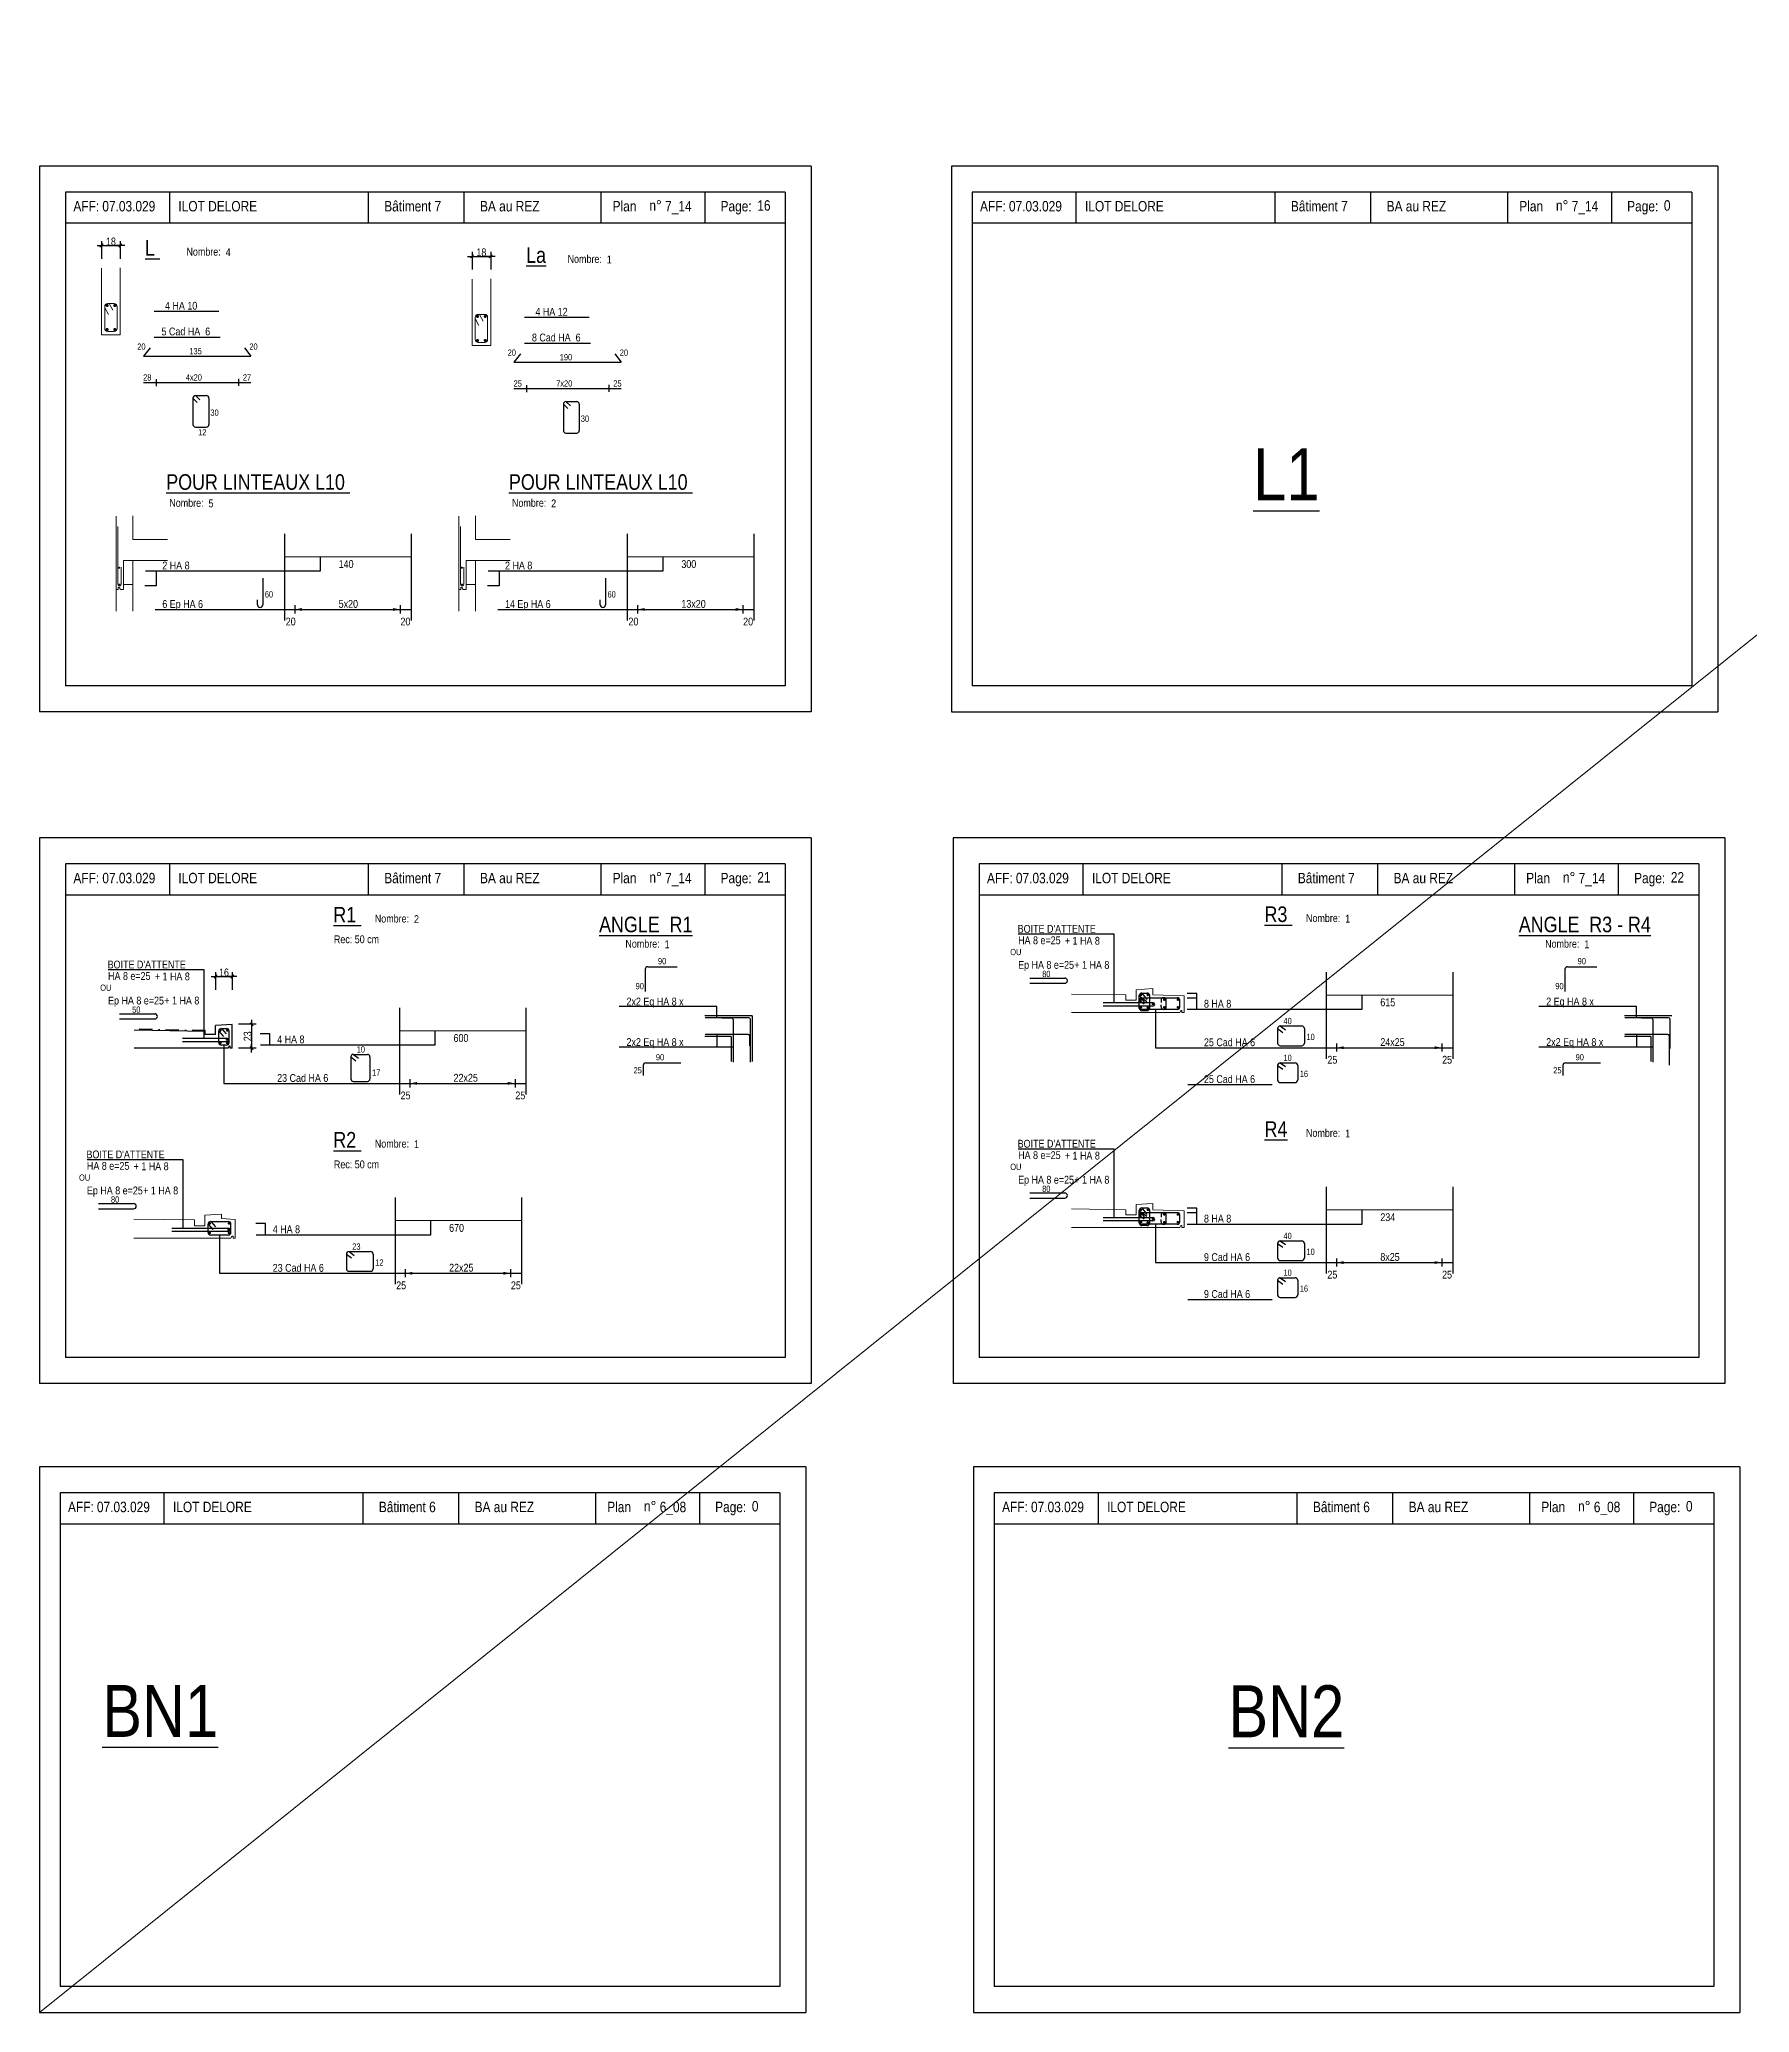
# Model space of a CAD drawing. Header units: metres. Extents: x -9927 to 45032, y -190416 to 12166.
# Drawn here: x 412 to 3702, y -80296 to -76499 of the extents above; entities that cross this region are included whole.
import ezdxf
from ezdxf.enums import TextEntityAlignment as Align

# ---------------------------------------------------------------- set-up
doc = ezdxf.new("R2010")
doc.units = ezdxf.units.M
doc.header["$PDMODE"] = 65
doc.linetypes.add('AXES', pattern=[50.8, 31.75, -6.35, 6.35, -6.35])
doc.linetypes.add('TIRETPT2', pattern=[12.7, 6.35, -3.175, 0, -3.175])
doc.layers.add('01_Cad_1', color=5, linetype='Continuous', lineweight=0)
for name, color, linetype in [('01_cote_gen', 4, 'Continuous'), ('01_fenetres', 171, 'Continuous'), ('01_linteaux', 3, 'Continuous'), ('01_murs_coup', 5, 'Continuous'), ('01_sem', 42, 'Continuous'), ('01_texte', 230, 'Continuous'), ('01_tram_axes', 10, 'AXES'), ('AA_COTES', 2, 'Continuous')]:
    doc.layers.add(name, color=color, linetype=linetype)
doc.styles.add('STYLE2', font='ARIALN.TTF')
doc.dimstyles.new('JB25', dxfattribs={"dimscale": 0.1, "dimtxt": 150, "dimasz": 17, "dimexe": 0.1, "dimexo": 0.1, "dimgap": 0.09, "dimtad": 1, "dimdec": 1, "dimlfac": 0.5, "dimdsep": 46, "dimtxsty": 'STYLE2', "dimblk1": 'BOND_G', "dimblk2": 'BOND_D', "dimsah": 1, "dimcen": 1.5, "dimdle": 0.01, "dimse1": 1, "dimse2": 1, "dimclrd": 4, "dimclre": 2, "dimclrt": 5, "dimadec": 0, "dimazin": 0, "dimtfac": 2.333333, "dimtdec": 1, "dimtix": 1, "dimtmove": 2, "dimatfit": 3, "dimldrblk": 'BOND_G', "dimfxl": 1, "dimtolj": 1, "dimtzin": 0, "dimarcsym": 0})

# ---------------------------------------------------------------- blocks, each defined once
blk = doc.blocks.new('BOND_G')
at = {"layer": 'AA_COTES', "color": 0}
for p, q in [((5, 0), (-5, 0)), ((1.8, 1.8), (-1.8, -1.8)), ((0, -5), (0, 15))]:
    blk.add_line(p, q, dxfattribs=at)
blk = doc.blocks.new('BOND_D')
at = {"layer": 'AA_COTES', "color": 0}
for p, q in [((5, 0), (-5, 0)), ((-1.8, -1.8), (1.8, 1.8)), ((0, 5), (0, -15))]:
    blk.add_line(p, q, dxfattribs=at)
blk = doc.blocks.new('*D748')
at = {"layer": '01_cote_gen', "color": 4, "lineweight": -2, "transparency": 16777216}
blk.add_line((532.9, -76895.6), (565.5, -76895.6), dxfattribs=at)
at = {"layer": 'DEFPOINTS', "color": 0, "lineweight": 0, "transparency": 16777216}
for p in [(567.2, -76895.6), (531.2, -76939), (567.2, -76938.5)]:
    blk.add_point(p, dxfattribs=at)
at = {"layer": '01_cote_gen', "color": 4, "lineweight": -2, "transparency": 16777216, "xscale": 1.7, "yscale": 1.7, "zscale": 1.7, "rotation": 180}
blk.add_blockref('BOND_G', (531.2, -76895.6), dxfattribs=at)
at = {"layer": '01_cote_gen', "color": 4, "lineweight": -2, "transparency": 16777216, "xscale": 1.7, "yscale": 1.7, "zscale": 1.7}
blk.add_blockref('BOND_D', (567.2, -76895.6), dxfattribs=at)
at = {"layer": '01_cote_gen', "color": 5, "transparency": 16777216, "insert": (549.2, -76887.9), "char_height": 15, "attachment_point": 5, "style": 'STYLE2'}
blk.add_mtext('\\A1;18', dxfattribs=at)
blk = doc.blocks.new('*D749')
at = {"layer": '01_cote_gen', "color": 4, "lineweight": -2, "transparency": 16777216}
blk.add_line((1245.7, -76916.5), (1278.3, -76916.5), dxfattribs=at)
at = {"layer": 'DEFPOINTS', "color": 0, "lineweight": 0, "transparency": 16777216}
for p in [(1280, -76916.5), (1244, -76960), (1280, -76959.5)]:
    blk.add_point(p, dxfattribs=at)
at = {"layer": '01_cote_gen', "color": 4, "lineweight": -2, "transparency": 16777216, "xscale": 1.7, "yscale": 1.7, "zscale": 1.7, "rotation": 180}
blk.add_blockref('BOND_G', (1244, -76916.5), dxfattribs=at)
at = {"layer": '01_cote_gen', "color": 4, "lineweight": -2, "transparency": 16777216, "xscale": 1.7, "yscale": 1.7, "zscale": 1.7}
blk.add_blockref('BOND_D', (1280, -76916.5), dxfattribs=at)
at = {"layer": '01_cote_gen', "color": 5, "transparency": 16777216, "insert": (1262, -76908.8), "char_height": 15, "attachment_point": 5, "style": 'STYLE2'}
blk.add_mtext('\\A1;18', dxfattribs=at)
blk = doc.blocks.new('*D750')
at = {"layer": '01_cote_gen', "color": 4, "linetype": 'Continuous', "lineweight": -2, "transparency": 16777216}
blk.add_line((752.4, -78302.1), (781, -78302.1), dxfattribs=at)
at = {"layer": 'DEFPOINTS', "color": 0, "linetype": 'Continuous', "lineweight": 0, "transparency": 16777216}
for p in [(782.7, -78302.1), (750.7, -78396.1), (782.7, -78394.1)]:
    blk.add_point(p, dxfattribs=at)
at = {"layer": '01_cote_gen', "color": 4, "linetype": 'Continuous', "lineweight": -2, "transparency": 16777216, "xscale": 1.7, "yscale": 1.7, "zscale": 1.7, "rotation": 180}
blk.add_blockref('BOND_G', (750.7, -78302.1), dxfattribs=at)
at = {"layer": '01_cote_gen', "color": 4, "linetype": 'Continuous', "lineweight": -2, "transparency": 16777216, "xscale": 1.7, "yscale": 1.7, "zscale": 1.7}
blk.add_blockref('BOND_D', (782.7, -78302.1), dxfattribs=at)
at = {"layer": '01_cote_gen', "color": 5, "linetype": 'Continuous', "lineweight": 0, "transparency": 16777216, "insert": (766.7, -78294.4), "char_height": 15, "attachment_point": 5, "style": 'STYLE2'}
blk.add_mtext('\\A1;16', dxfattribs=at)
blk = doc.blocks.new('*D751')
at = {"layer": '01_cote_gen', "color": 4, "linetype": 'Continuous', "lineweight": -2, "transparency": 16777216}
blk.add_line((819.9, -78395.8), (819.9, -78438.4), dxfattribs=at)
at = {"layer": 'DEFPOINTS', "color": 0, "linetype": 'Continuous', "lineweight": 0, "transparency": 16777216}
for p in [(782.7, -78394.1), (782.7, -78440.1), (819.9, -78440.1)]:
    blk.add_point(p, dxfattribs=at)
at = {"layer": '01_cote_gen', "color": 4, "linetype": 'Continuous', "lineweight": -2, "transparency": 16777216, "xscale": 1.7, "yscale": 1.7, "zscale": 1.7}
for name, p, rotation in [('BOND_G', (819.9, -78394.1), 90), ('BOND_D', (819.9, -78440.1), 270)]:
    blk.add_blockref(name, p, dxfattribs=dict(at, rotation=rotation))
at = {"layer": '01_cote_gen', "color": 5, "linetype": 'Continuous', "lineweight": 0, "transparency": 16777216, "insert": (812.3, -78417.1), "char_height": 15, "attachment_point": 5, "rotation": 90, "style": 'STYLE2'}
blk.add_mtext('\\A1;23', dxfattribs=at)

msp = doc.modelspace()

# ---------------------------------------------------------------- linework, layer by layer
at = {"layer": '01_Cad_1', "ltscale": 5}
for p, q in [((559.22, -77557.52), (559.22, -77416.09)), ((591.22, -77461.52), (591.22, -77415.67)), ((1218.66, -77557.52), (1218.66, -77416.09)), ((1250.66, -77461.52), (1250.66, -77415.67)), ((591.22, -77461.52), (658.25, -77461.52)), ((1250.66, -77461.52), (1317.69, -77461.52)), ((573.22, -77501.52), (658.25, -77501.52)), ((573.22, -77557.52), (573.22, -77501.52)), ((1232.66, -77501.52), (1317.69, -77501.52)), ((1232.66, -77557.52), (1232.66, -77501.52)), ((559.22, -77557.52), (563.22, -77557.52)), ((563.22, -77557.52), (563.22, -77553.52)), ((567.22, -77557.52), (573.22, -77557.52)), ((1218.66, -77557.52), (1222.66, -77557.52)), ((1222.66, -77557.52), (1222.66, -77553.52)), ((1226.66, -77557.52), (1232.66, -77557.52)), ((2502.09, -78337.47), (2397.8, -78335.84)), ((2502.09, -78337.47), (2502.09, -78347.47)), ((2522.09, -78347.47), (2502.09, -78347.47)), ((2554.09, -78325.47), (2522.09, -78327.47)), ((2522.09, -78327.47), (2522.09, -78347.47)), ((2554.09, -78325.47), (2554.09, -78337.47)), ((2614.09, -78339.47), (2554.09, -78337.47)), ((2614.09, -78339.47), (2614.09, -78371.47)), ((2606.09, -78371.47), (2397.8, -78371.47)), ((2610.09, -78367.47), (2610.09, -78371.47)), ((2614.09, -78371.47), (2610.09, -78371.47)), ((2554.09, -78738.89), (2522.09, -78740.89)), ((2554.09, -78738.89), (2554.09, -78750.89)), ((593.16, -78769.04), (710.2, -78770.54)), ((710.2, -78781.54), (710.2, -78770.54)), ((762.2, -78759.54), (730.2, -78761.54)), ((730.2, -78781.54), (730.2, -78761.54)), ((762.2, -78767.54), (762.2, -78759.54)), ((762.2, -78767.54), (788.2, -78769.54)), ((788.2, -78769.54), (788.2, -78805.54)), ((2502.09, -78750.89), (2397.8, -78749.26)), ((2502.09, -78750.89), (2502.09, -78760.89)), ((2522.09, -78760.89), (2502.09, -78760.89)), ((2522.09, -78740.89), (2522.09, -78760.89)), ((2614.09, -78752.89), (2554.09, -78750.89)), ((2614.09, -78752.89), (2614.09, -78784.89)), ((780.2, -78805.54), (593.16, -78805.54)), ((730.2, -78781.54), (710.2, -78781.54)), ((784.2, -78805.54), (784.2, -78801.54)), ((784.2, -78805.54), (788.2, -78805.54)), ((2606.09, -78784.89), (2397.8, -78784.89)), ((2610.09, -78780.89), (2610.09, -78784.89)), ((2614.09, -78784.89), (2610.09, -78784.89))]:
    msp.add_line(p, q, dxfattribs=at)
for centre, start, end in [((563.22, -77557.52), 0, 90), ((1222.66, -77557.52), 0, 90), ((2610.09, -78371.47), 90, 180), ((784.2, -78805.54), 90, 180), ((2610.09, -78784.89), 90, 180)]:
    msp.add_arc(centre, 4, start, end, dxfattribs=at)
at = {"layer": '01_cote_gen', "linetype": 'Continuous', "lineweight": 0}
msp.add_line((411.67, -80295.61), (10130.1, -72499.78), dxfattribs=at)
at = {"layer": '01_fenetres', "ltscale": 30}
for p, q in [((461.67, -76792.72), (461.67, -77742.72)), ((461.67, -76792.72), (461.67, -77742.72)), ((461.67, -76792.72), (461.67, -77742.72)), ((1846.67, -76792.72), (461.67, -76792.72)), ((661.67, -76792.72), (661.67, -76852.72)), ((1044.17, -76792.72), (1044.17, -76852.72)), ((1228.43, -76792.72), (1228.43, -76852.72)), ((1492.53, -76852.72), (1492.53, -76792.72)), ((1692.53, -76852.72), (1692.53, -76792.72)), ((1846.67, -76792.72), (1846.67, -77742.72)), ((2206.23, -76792.72), (2206.23, -77742.72)), ((3591.23, -76792.72), (2206.23, -76792.72)), ((2406.23, -76792.72), (2406.23, -76852.72)), ((2788.73, -76792.72), (2788.73, -76852.72)), ((2973, -76792.72), (2973, -76852.72)), ((3237.1, -76852.72), (3237.1, -76792.72)), ((3437.1, -76852.72), (3437.1, -76792.72)), ((3591.23, -76792.72), (3591.23, -77742.72)), ((1846.67, -76852.72), (461.67, -76852.72)), ((3591.23, -76852.72), (2206.23, -76852.72)), ((1846.67, -77742.72), (461.67, -77742.72)), ((3591.23, -77742.72), (2206.23, -77742.72)), ((461.67, -78085.52), (461.67, -79035.52)), ((461.67, -78085.52), (461.67, -79035.52)), ((461.67, -78085.52), (461.67, -79035.52)), ((1846.67, -78085.52), (461.67, -78085.52)), ((661.67, -78085.52), (661.67, -78145.52)), ((1044.17, -78085.52), (1044.17, -78145.52)), ((1228.43, -78085.52), (1228.43, -78145.52)), ((1492.53, -78145.52), (1492.53, -78085.52)), ((1692.53, -78145.52), (1692.53, -78085.52)), ((1846.67, -78085.52), (1846.67, -79035.52)), ((2219.6, -78085.52), (2219.6, -79035.52)), ((2219.6, -78085.52), (2219.6, -79035.52)), ((2219.6, -78085.52), (2219.6, -79035.52)), ((3604.6, -78085.52), (2219.6, -78085.52)), ((2419.6, -78085.52), (2419.6, -78145.52)), ((2802.1, -78085.52), (2802.1, -78145.52)), ((2986.37, -78085.52), (2986.37, -78145.52)), ((3250.47, -78145.52), (3250.47, -78085.52)), ((3450.47, -78145.52), (3450.47, -78085.52)), ((3604.6, -78085.52), (3604.6, -79035.52)), ((1846.67, -78145.52), (461.67, -78145.52)), ((3604.6, -78145.52), (2219.6, -78145.52)), ((1846.67, -79035.52), (461.67, -79035.52)), ((3604.6, -79035.52), (2219.6, -79035.52)), ((451.26, -79295.61), (451.26, -80245.61)), ((1836.26, -79295.61), (451.26, -79295.61)), ((651.26, -79295.61), (651.26, -79355.61)), ((1033.76, -79295.61), (1033.76, -79355.61)), ((1218.02, -79295.61), (1218.02, -79355.61)), ((1482.13, -79355.61), (1482.13, -79295.61)), ((1682.13, -79355.61), (1682.13, -79295.61)), ((1836.26, -79295.61), (1836.26, -80245.61)), ((2248.69, -79295.61), (2248.69, -80245.61)), ((3633.69, -79295.61), (2248.69, -79295.61)), ((2448.69, -79295.61), (2448.69, -79355.61)), ((2831.19, -79295.61), (2831.19, -79355.61)), ((3015.45, -79295.61), (3015.45, -79355.61)), ((3279.56, -79355.61), (3279.56, -79295.61)), ((3479.56, -79355.61), (3479.56, -79295.61)), ((3633.69, -79295.61), (3633.69, -80245.61)), ((1836.26, -79355.61), (451.26, -79355.61)), ((3633.69, -79355.61), (2248.69, -79355.61)), ((1836.26, -80245.61), (451.26, -80245.61)), ((3633.69, -80245.61), (2248.69, -80245.61))]:
    msp.add_line(p, q, dxfattribs=at)
at = {"layer": '01_linteaux', "linetype": 'ByBlock', "lineweight": 18}
for p, q in [((531.24, -76939.03), (531.24, -77067.1)), ((567.24, -76938.51), (567.24, -77067.1)), ((1244.01, -76959.98), (1244.01, -77088.05)), ((1280.01, -76959.46), (1280.01, -77088.05)), ((537.24, -77013.1), (537.24, -77055.1)), ((537.24, -77015.26), (544.47, -77028.25)), ((543.24, -77007.1), (555.24, -77007.1)), ((545.63, -77007.1), (552.86, -77020.08)), ((561.24, -77013.1), (561.24, -77055.1)), ((1256.01, -77028.05), (1268.01, -77028.05)), ((1258.4, -77028.05), (1265.64, -77041.03)), ((531.24, -77067.1), (553.24, -77067.1)), ((543.24, -77061.1), (555.24, -77061.1)), ((553.24, -77067.1), (567.24, -77067.1)), ((553.24, -77067.1), (553.24, -77067.1)), ((1250.01, -77034.05), (1250.01, -77076.05)), ((1250.01, -77036.21), (1257.24, -77049.2)), ((1274.01, -77034.05), (1274.01, -77076.05)), ((1244.01, -77088.05), (1266.01, -77088.05)), ((1256.01, -77082.05), (1268.01, -77082.05)), ((1266.01, -77088.05), (1280.01, -77088.05)), ((1266.01, -77088.05), (1266.01, -77088.05))]:
    msp.add_line(p, q, dxfattribs=at)
at = {"layer": '01_linteaux', "linetype": 'Continuous'}
for p, q in [((611.97, -77159.21), (818.43, -77159.21)), ((635.98, -77152.5), (635.98, -77165.92)), ((794.72, -77151.85), (794.72, -77165.8)), ((1324.75, -77170.82), (1531.21, -77170.82)), ((1348.76, -77164.11), (1348.76, -77177.53)), ((1507.5, -77163.46), (1507.5, -77177.4)), ((707.04, -77189.26), (707.04, -77239.79)), ((707.04, -77189.26), (715.45, -77197.58)), ((712.04, -77184.26), (732.67, -77184.26)), ((712.04, -77184.26), (720.45, -77192.58)), ((737.67, -77189.26), (737.67, -77239.79)), ((1419.82, -77200.87), (1419.82, -77251.4)), ((1419.82, -77200.87), (1428.22, -77209.19)), ((1424.82, -77195.87), (1445.44, -77195.87)), ((1424.82, -77195.87), (1433.22, -77204.19)), ((1450.44, -77200.87), (1450.44, -77251.4)), ((712.04, -77244.79), (732.67, -77244.79)), ((737.67, -77237.76), (737.67, -77239.79)), ((1424.82, -77256.4), (1445.44, -77256.4)), ((1450.44, -77249.36), (1450.44, -77251.4)), ((841.35, -77535.89), (841.35, -77587.02)), ((1500.79, -77535.89), (1500.79, -77587.02)), ((831.35, -77587.02), (831.35, -77577.16)), ((1490.79, -77587.02), (1490.79, -77577.16)), ((1582.34, -78283.2), (1638.92, -78283.2)), ((3352.09, -78283.2), (3408.67, -78283.2)), ((1577.34, -78288.2), (1577.34, -78330.73)), ((2317.13, -78305.12), (2384.72, -78305.12)), ((2317.13, -78315.12), (2384.72, -78315.12)), ((3347.09, -78288.2), (3347.09, -78330.73)), ((1715.12, -78359.8), (1527.12, -78359.8)), ((1715.12, -78381.34), (1715.12, -78359.8)), ((2528.09, -78362.95), (2528.09, -78338.89)), ((2528.09, -78338.89), (2537.38, -78351.41)), ((2528.09, -78360.47), (2528.09, -78347.91)), ((2528.09, -78347.91), (2537.38, -78355)), ((2533.09, -78333.89), (2543.09, -78333.89)), ((2533.09, -78333.89), (2542.38, -78346.41)), ((2533.09, -78342.91), (2601.04, -78342.91)), ((2533.09, -78342.91), (2542.38, -78350)), ((2548.09, -78362.95), (2548.09, -78338.89)), ((2569.83, -78347.91), (2569.83, -78351.84)), ((2569.83, -78360.47), (2569.83, -78356.37)), ((2579.83, -78360.47), (2579.83, -78347.91)), ((2606.04, -78360.47), (2606.04, -78347.91)), ((3484.87, -78359.8), (3296.87, -78359.8)), ((3484.87, -78381.34), (3484.87, -78359.8)), ((565.96, -78373.77), (633.55, -78373.77)), ((565.96, -78383.77), (633.55, -78383.77)), ((1782.84, -78377.59), (1692.12, -78377.59)), ((1776.59, -78381.34), (1692.84, -78381.34)), ((1744.09, -78382.53), (1724.88, -78382.53)), ((1746.59, -78385.03), (1746.59, -78467.09)), ((1779.09, -78383.84), (1779.09, -78466.99)), ((1782.84, -78377.59), (1782.84, -78465.59)), ((2601.04, -78365.47), (2533.09, -78365.47)), ((2543.09, -78367.95), (2533.09, -78367.95)), ((2799.2, -78397.23), (2840.75, -78397.23)), ((2799.2, -78397.23), (2809.14, -78404.57)), ((3552.59, -78377.59), (3461.88, -78377.59)), ((3546.34, -78381.34), (3462.59, -78381.34)), ((3513.84, -78382.53), (3494.64, -78382.53)), ((3516.34, -78385.03), (3516.34, -78467.09)), ((3548.84, -78383.84), (3548.84, -78440.87)), ((756.69, -78429.13), (756.69, -78407.13)), ((756.69, -78407.13), (765.99, -78417.59)), ((761.69, -78402.13), (771.69, -78402.13)), ((761.69, -78402.13), (770.99, -78412.59)), ((771.69, -78434.13), (761.69, -78434.13)), ((776.69, -78429.13), (776.69, -78407.13)), ((1742.84, -78417.59), (1692.12, -78417.59)), ((1775.39, -78413.84), (1692.84, -78413.84)), ((1715.12, -78413.84), (1715.12, -78437.8)), ((1742.84, -78417.59), (1742.84, -78465.59)), ((1777.89, -78416.34), (1777.89, -78435.54)), ((2794.2, -78402.23), (2794.2, -78430.26)), ((2794.2, -78402.23), (2804.14, -78409.57)), ((2799.2, -78435.26), (2840.75, -78435.26)), ((2845.75, -78402.23), (2845.75, -78430.26)), ((3512.59, -78417.59), (3461.88, -78417.59)), ((3545.15, -78413.84), (3462.59, -78413.84)), ((3484.87, -78413.84), (3484.87, -78437.8)), ((3512.59, -78417.59), (3512.59, -78465.59)), ((3547.65, -78416.34), (3547.65, -78472.72)), ((1010.82, -78456.93), (1010.82, -78498.92)), ((1010.82, -78456.93), (1020.76, -78464.27)), ((1015.82, -78451.93), (1042.71, -78451.93)), ((1015.82, -78451.93), (1025.76, -78459.27)), ((1047.71, -78456.93), (1047.71, -78498.92)), ((1746.59, -78437.8), (1527.12, -78437.8)), ((1573.34, -78473.2), (1573.34, -78492.73)), ((1578.34, -78468.2), (1645.92, -78468.2)), ((2794.2, -78473.17), (2794.2, -78501.2)), ((2794.2, -78473.17), (2804.14, -78480.51)), ((2799.2, -78468.17), (2827.88, -78468.17)), ((2799.2, -78468.17), (2809.14, -78475.51)), ((2832.88, -78473.17), (2832.88, -78501.2)), ((3516.34, -78437.8), (3296.87, -78437.8)), ((3343.09, -78473.2), (3343.09, -78492.73)), ((3348.09, -78468.2), (3415.67, -78468.2)), ((1015.82, -78503.92), (1042.71, -78503.92)), ((2799.2, -78506.2), (2827.88, -78506.2)), ((525.25, -78739.18), (592.83, -78739.18)), ((2317.13, -78718.53), (2384.72, -78718.53)), ((2317.13, -78728.53), (2384.72, -78728.53)), ((525.25, -78749.18), (592.83, -78749.18)), ((736.2, -78794.54), (736.2, -78778.6)), ((736.2, -78778.6), (745.49, -78789.06)), ((741.2, -78773.6), (775.17, -78773.6)), ((741.2, -78773.6), (750.49, -78784.06)), ((780.17, -78794.54), (780.17, -78778.6)), ((2528.09, -78776.36), (2528.09, -78752.31)), ((2528.09, -78752.31), (2537.38, -78764.83)), ((2528.09, -78773.89), (2528.09, -78761.33)), ((2528.09, -78761.33), (2537.38, -78768.42)), ((2533.09, -78747.31), (2543.09, -78747.31)), ((2533.09, -78747.31), (2542.38, -78759.83)), ((2533.09, -78756.33), (2601.04, -78756.33)), ((2533.09, -78756.33), (2542.38, -78763.42)), ((2548.09, -78776.36), (2548.09, -78752.31)), ((2569.83, -78761.33), (2569.83, -78765.26)), ((2569.83, -78773.89), (2569.83, -78769.79)), ((2579.83, -78773.89), (2579.83, -78761.33)), ((2606.04, -78773.89), (2606.04, -78761.33)), ((775.17, -78799.54), (741.2, -78799.54)), ((2601.04, -78778.89), (2533.09, -78778.89)), ((2543.09, -78781.36), (2533.09, -78781.36)), ((2794.2, -78815.65), (2794.2, -78843.68)), ((2794.2, -78815.65), (2804.14, -78822.99)), ((2799.2, -78810.65), (2840.75, -78810.65)), ((2799.2, -78810.65), (2809.14, -78817.99)), ((2845.75, -78815.65), (2845.75, -78843.68)), ((1002.31, -78836.29), (1002.31, -78864.32)), ((1002.31, -78836.29), (1012.26, -78843.63)), ((1007.31, -78831.29), (1048.86, -78831.29)), ((1007.31, -78831.29), (1017.26, -78838.63)), ((1053.86, -78836.29), (1053.86, -78864.32)), ((2799.2, -78848.68), (2840.75, -78848.68)), ((1007.31, -78869.32), (1048.86, -78869.32)), ((2794.2, -78886.59), (2794.2, -78914.62)), ((2794.2, -78886.59), (2804.14, -78893.93)), ((2799.2, -78881.59), (2827.88, -78881.59)), ((2799.2, -78881.59), (2809.14, -78888.93)), ((2832.88, -78886.59), (2832.88, -78914.62)), ((2799.2, -78919.62), (2827.88, -78919.62))]:
    msp.add_line(p, q, dxfattribs=at)
at = {"layer": '01_linteaux', "linetype": 'Continuous', "lineweight": 0, "ltscale": 3}
for p, q in [((562.67, -77436.48), (562.67, -77548.01)), ((1222.11, -77436.48), (1222.11, -77548.01)), ((568.64, -77514.44), (568.64, -77548.01)), ((591.22, -77599.35), (591.22, -77501.52)), ((1228.08, -77514.44), (1228.08, -77548.01)), ((1250.66, -77599.35), (1250.66, -77501.52)), ((559.22, -77599.35), (559.22, -77557.52)), ((573.22, -77547.52), (591.22, -77547.52)), ((1218.66, -77599.35), (1218.66, -77557.52)), ((1232.66, -77547.52), (1250.66, -77547.52))]:
    msp.add_line(p, q, dxfattribs=at)
at = {"layer": '01_linteaux', "ltscale": 0.5}
for p, q in [((2458.34, -78352.38), (2554.26, -78352.38)), ((2554.26, -78358.99), (2458.34, -78358.99)), ((2557.26, -78355.38), (2557.26, -78355.99)), ((686.94, -78421.04), (772.39, -78421.04)), ((772.39, -78427.64), (686.94, -78427.64)), ((775.39, -78424.04), (775.39, -78424.64)), ((2458.34, -78765.8), (2554.26, -78765.8)), ((2554.26, -78772.41), (2458.34, -78772.41)), ((2557.26, -78768.8), (2557.26, -78769.41)), ((666.45, -78786.44), (775.45, -78786.44)), ((775.45, -78793.05), (666.45, -78793.05)), ((778.45, -78789.44), (778.45, -78790.05))]:
    msp.add_line(p, q, dxfattribs=at)
at = {"layer": '01_linteaux', "linetype": 'Continuous', "lineweight": 0, "ltscale": 3, "const_width": 2, "flags": 128}
for points in [[(564.01, -77515.64, 1), (566.01, -77515.64, 1)], [(1223.45, -77515.64, 1), (1225.45, -77515.64, 1)], [(564.65, -77548.01, 1), (566.65, -77548.01, 1)], [(1224.09, -77548.01, 1), (1226.09, -77548.01, 1)]]:
    msp.add_lwpolyline(points, format="xyb", close=True, dxfattribs=at)
at = {"layer": '01_linteaux', "linetype": 'Continuous', "const_width": 2.5, "flags": 128}
for points in [[(2529.94, -78337.56, 1), (2532.44, -78337.56, 1)], [(2529.94, -78346.58, 1), (2532.44, -78346.58, 1)], [(2529.94, -78361.43, 1), (2532.44, -78361.43, 1)], [(2543.11, -78337.56, 1), (2545.61, -78337.56, 1)], [(2543.11, -78362.38, 1), (2545.61, -78362.38, 1)], [(2574.86, -78346.58, 1), (2577.36, -78346.58, 1)], [(2574.86, -78361.43, 1), (2577.36, -78361.43, 1)], [(2601.07, -78346.58, 1), (2603.57, -78346.58, 1)], [(2601.07, -78361.43, 1), (2603.57, -78361.43, 1)], [(758.55, -78405.8, 1), (761.05, -78405.8, 1)], [(758.55, -78430.08, 1), (761.05, -78430.08, 1)], [(771.72, -78405.8, 1), (774.22, -78405.8, 1)], [(771.72, -78430.08, 1), (774.22, -78430.08, 1)], [(738.05, -78777.27, 1), (740.55, -78777.27, 1)], [(775.2, -78777.27, 1), (777.7, -78777.27, 1)], [(2529.94, -78750.98, 1), (2532.44, -78750.98, 1)], [(2529.94, -78760, 1), (2532.44, -78760, 1)], [(2529.94, -78774.85, 1), (2532.44, -78774.85, 1)], [(2543.11, -78750.98, 1), (2545.61, -78750.98, 1)], [(2543.11, -78775.68, 1), (2545.61, -78775.68, 1)], [(2574.86, -78760, 1), (2577.36, -78760, 1)], [(2574.86, -78774.85, 1), (2577.36, -78774.85, 1)], [(2601.07, -78760, 1), (2603.57, -78760, 1)], [(2601.07, -78774.85, 1), (2603.57, -78774.85, 1)], [(738.05, -78795.49, 1), (740.55, -78795.49, 1)], [(775.2, -78795.49, 1), (777.7, -78795.49, 1)]]:
    msp.add_lwpolyline(points, format="xyb", close=True, dxfattribs=at)
at = {"layer": '01_linteaux', "ltscale": 0.5, "const_width": 2, "flags": 128}
for points in [[(2552.97, -78355.11, 1), (2554.97, -78355.11, 1)], [(771.09, -78423.77, 1), (773.09, -78423.77, 1)], [(2552.97, -78768.53, 1), (2554.97, -78768.53, 1)], [(774.15, -78789.17, 1), (776.15, -78789.17, 1)]]:
    msp.add_lwpolyline(points, format="xyb", close=True, dxfattribs=at)
at = {"layer": '01_linteaux', "linetype": 'ByBlock', "lineweight": 18}
for centre, start, end in [((543.24, -77013.1), 90, 180), ((555.24, -77013.1), 0, 90), ((1256.01, -77034.05), 90, 180), ((1268.01, -77034.05), 0, 90), ((543.24, -77055.1), 180, 270), ((555.24, -77055.1), 270, 0), ((1256.01, -77076.05), 180, 270), ((1268.01, -77076.05), 270, 0)]:
    msp.add_arc(centre, 6, start, end, dxfattribs=at)
at = {"layer": '01_linteaux', "linetype": 'Continuous'}
for centre, radius, start, end in [((712.04, -77189.26), 5, 90, 180), ((732.67, -77189.26), 5, 0, 90), ((1424.82, -77200.87), 5, 90, 180), ((1445.44, -77200.87), 5, 0, 90), ((712.04, -77239.79), 5, 180, 270), ((732.67, -77239.79), 5, 270, 0), ((1424.82, -77251.4), 5, 180, 270), ((1445.44, -77251.4), 5, 270, 0), ((836.35, -77587.02), 5, 180, 270), ((836.35, -77587.02), 5, 270, 0), ((1495.79, -77587.02), 5, 180, 270), ((1495.79, -77587.02), 5, 270, 0), ((1582.34, -78288.2), 5, 90, 180), ((3352.09, -78288.2), 5, 90, 180), ((2384.72, -78310.12), 5, 0, 90), ((2384.72, -78310.12), 5, 270, 0), ((2533.09, -78338.89), 5, 90, 180), ((2533.09, -78347.91), 5, 90, 180), ((2533.09, -78360.47), 5, 180, 270), ((2543.09, -78338.89), 5, 0, 90), ((2574.83, -78347.91), 5, 90, 180), ((2574.83, -78360.47), 5, 180, 270), ((2574.83, -78347.91), 5, 0, 90), ((2574.83, -78360.47), 5, 270, 0), ((2601.04, -78347.91), 5, 0, 90), ((2601.04, -78360.47), 5, 270, 0), ((633.55, -78378.77), 5, 0, 90), ((633.55, -78378.77), 5, 270, 0), ((1744.09, -78385.03), 2.5, 0, 90), ((1776.59, -78383.84), 2.5, 0, 90), ((2533.09, -78362.95), 5, 180, 270), ((2543.09, -78362.95), 5, 270, 0), ((2799.2, -78402.23), 5, 90, 180), ((2840.75, -78402.23), 5, 0, 90), ((3513.84, -78385.03), 2.5, 0, 90), ((3546.34, -78383.84), 2.5, 0, 90), ((761.69, -78407.13), 5, 90, 180), ((761.69, -78429.13), 5, 180, 270), ((771.69, -78407.13), 5, 0, 90), ((771.69, -78429.13), 5, 270, 0), ((1775.39, -78416.34), 2.5, 0, 90), ((2799.2, -78430.26), 5, 180, 270), ((2840.75, -78430.26), 5, 270, 0), ((3545.15, -78416.34), 2.5, 0, 90), ((1015.82, -78456.93), 5, 90, 180), ((1042.71, -78456.93), 5, 0, 90), ((1578.34, -78473.2), 5, 90, 180), ((2799.2, -78473.17), 5, 90, 180), ((2827.88, -78473.17), 5, 0, 90), ((3348.09, -78473.2), 5, 90, 180), ((1015.82, -78498.92), 5, 180, 270), ((1042.71, -78498.92), 5, 270, 0), ((2799.2, -78501.2), 5, 180, 270), ((2827.88, -78501.2), 5, 270, 0), ((592.83, -78744.18), 5, 0, 90), ((2384.72, -78723.53), 5, 0, 90), ((2384.72, -78723.53), 5, 270, 0), ((592.83, -78744.18), 5, 270, 0), ((741.2, -78778.6), 5, 90, 180), ((775.17, -78778.6), 5, 0, 90), ((2533.09, -78752.31), 5, 90, 180), ((2533.09, -78761.33), 5, 90, 180), ((2533.09, -78773.89), 5, 180, 270), ((2533.09, -78776.36), 5, 180, 270), ((2543.09, -78752.31), 5, 0, 90), ((2543.09, -78776.36), 5, 270, 0), ((2574.83, -78761.33), 5, 90, 180), ((2574.83, -78773.89), 5, 180, 270), ((2574.83, -78761.33), 5, 0, 90), ((2574.83, -78773.89), 5, 270, 0), ((2601.04, -78761.33), 5, 0, 90), ((2601.04, -78773.89), 5, 270, 0), ((741.2, -78794.54), 5, 180, 270), ((775.17, -78794.54), 5, 270, 0), ((2799.2, -78815.65), 5, 90, 180), ((2840.75, -78815.65), 5, 0, 90), ((1007.31, -78836.29), 5, 90, 180), ((1048.86, -78836.29), 5, 0, 90), ((2799.2, -78843.68), 5, 180, 270), ((2840.75, -78843.68), 5, 270, 0), ((1007.31, -78864.32), 5, 180, 270), ((1048.86, -78864.32), 5, 270, 0), ((2799.2, -78886.59), 5, 90, 180), ((2827.88, -78886.59), 5, 0, 90), ((2799.2, -78914.62), 5, 180, 270), ((2827.88, -78914.62), 5, 270, 0)]:
    msp.add_arc(centre, radius, start, end, dxfattribs=at)
at = {"layer": '01_linteaux', "linetype": 'Continuous', "lineweight": 0, "ltscale": 3}
for centre in [(565.65, -77548.01), (1225.09, -77548.01)]:
    msp.add_arc(centre, 2.98, 180, 0, dxfattribs=at)
at = {"layer": '01_linteaux', "ltscale": 0.5}
for centre, start, end in [((2554.26, -78355.38), 0, 90), ((2554.26, -78355.99), 270, 0), ((772.39, -78424.04), 0, 90), ((772.39, -78424.64), 270, 0), ((2554.26, -78768.8), 0, 90), ((2554.26, -78769.41), 270, 0), ((775.45, -78789.44), 0, 90), ((775.45, -78790.05), 270, 0)]:
    msp.add_arc(centre, 3, start, end, dxfattribs=at)
at = {"layer": '01_murs_coup', "ltscale": 3}
for p, q in [((782.69, -78394.13), (750.69, -78396.13)), ((750.69, -78413.66), (750.69, -78396.13)), ((782.69, -78440.13), (782.69, -78394.13)), ((730.69, -78408.13), (594.01, -78405.21)), ((730.69, -78413.66), (730.69, -78408.13)), ((750.69, -78413.66), (730.69, -78413.66)), ((778.69, -78440.13), (778.69, -78436.13)), ((774.69, -78440.13), (594.01, -78440.13)), ((782.69, -78440.13), (778.69, -78440.13))]:
    msp.add_line(p, q, dxfattribs=at)
msp.add_arc((778.69, -78440.13), 4, 90, 180, dxfattribs=at)
at = {"layer": '01_sem', "color": 2, "lineweight": 0, "ltscale": 7}
for p, q in [((883.34, -77494.58), (1126.82, -77494.58)), ((1542.78, -77494.58), (1786.26, -77494.58)), ((2887.74, -78337.83), (3131.21, -78337.83)), ((1104.35, -78406.48), (1347.83, -78406.48)), ((1095.85, -78771.89), (1339.33, -78771.89)), ((2887.74, -78751.25), (3131.21, -78751.25))]:
    msp.add_line(p, q, dxfattribs=at)
at = {"layer": '01_texte', "ltscale": 30}
for p, q in [((411.67, -76742.72), (411.67, -77792.72)), ((1896.67, -76742.72), (411.67, -76742.72)), ((1896.67, -76742.72), (1896.67, -77792.72)), ((2166.64, -76742.72), (2166.64, -77792.72)), ((3641.23, -76742.72), (2166.64, -76742.72)), ((3641.23, -76742.72), (3641.23, -77792.72)), ((632.34, -77021.9), (756.97, -77021.9)), ((1345.12, -77033.51), (1469.74, -77033.51)), ((624.39, -77092.13), (611.97, -77108.68)), ((632.34, -77071.89), (759.19, -77071.89)), ((806.02, -77092.13), (818.43, -77108.68)), ((1337.16, -77103.74), (1324.75, -77120.29)), ((1345.12, -77083.49), (1471.96, -77083.49)), ((1518.79, -77103.74), (1531.21, -77120.29)), ((611.97, -77108.68), (818.43, -77108.68)), ((1324.75, -77120.29), (1531.21, -77120.29)), ((883.34, -77450.34), (883.34, -77617.02)), ((1126.82, -77450.34), (1126.82, -77617.02)), ((1542.78, -77450.34), (1542.78, -77617.02)), ((1786.26, -77450.34), (1786.26, -77617.02)), ((615.93, -77521.69), (952.35, -77521.69)), ((636.51, -77521.69), (636.51, -77550.07)), ((952.35, -77521.69), (952.35, -77494.58)), ((1275.37, -77521.69), (1611.79, -77521.69)), ((1295.95, -77521.69), (1295.95, -77550.07)), ((1611.79, -77521.69), (1611.79, -77494.58)), ((636.51, -77550.07), (614.53, -77550.07)), ((1295.95, -77550.07), (1273.97, -77550.07)), ((634.42, -77595.88), (1126.82, -77595.88)), ((903.05, -77587.82), (903.05, -77603.45)), ((1105.72, -77587.82), (1105.72, -77603.45)), ((1293.87, -77595.88), (1786.26, -77595.88)), ((1562.49, -77587.82), (1562.49, -77603.45)), ((1765.17, -77587.82), (1765.17, -77603.45)), ((1896.67, -77792.72), (411.67, -77792.72)), ((2166.64, -77792.72), (3641.23, -77792.72)), ((411.67, -78035.52), (411.67, -79085.52)), ((1896.67, -78035.52), (411.67, -78035.52)), ((1896.67, -78035.52), (1896.67, -79085.52)), ((2169.6, -78035.52), (2169.6, -79085.52)), ((3654.6, -78035.52), (2169.6, -78035.52)), ((3654.6, -78035.52), (3654.6, -79085.52)), ((2887.74, -78293.59), (2887.74, -78460.27)), ((3131.21, -78293.59), (3131.21, -78460.27)), ((2638.66, -78334.52), (2620.01, -78334.52)), ((2638.66, -78334.61), (2620.01, -78334.61)), ((2638.66, -78343.47), (2620.01, -78343.47)), ((2638.66, -78343.56), (2620.01, -78343.56)), ((2638.66, -78364.93), (2638.66, -78334.52)), ((2956.74, -78364.93), (2956.74, -78337.83)), ((1104.35, -78362.24), (1104.35, -78528.92)), ((1347.83, -78362.24), (1347.83, -78528.92)), ((2559.31, -78365.47), (2559.31, -78439.12)), ((2620.33, -78364.93), (2956.74, -78364.93)), ((766.69, -78434.13), (766.69, -78507.78)), ((855.28, -78412.12), (836.63, -78412.12)), ((855.28, -78412.22), (836.63, -78412.22)), ((836.95, -78433.59), (1173.36, -78433.59)), ((855.28, -78433.59), (855.28, -78412.22)), ((1173.36, -78433.59), (1173.36, -78406.48)), ((2907.45, -78431.06), (2907.45, -78446.7)), ((3110.12, -78431.06), (3110.12, -78446.7)), ((2559.31, -78439.12), (3131.21, -78439.12)), ((766.69, -78507.78), (1347.83, -78507.78)), ((1124.07, -78499.72), (1124.07, -78515.36)), ((1326.74, -78499.72), (1326.74, -78515.36)), ((2621.13, -78510.06), (2783.77, -78510.06)), ((1095.85, -78727.65), (1095.85, -78894.33)), ((1339.33, -78727.65), (1339.33, -78894.33)), ((2887.74, -78707), (2887.74, -78873.68)), ((3131.21, -78707), (3131.21, -78873.68)), ((846.77, -78777.53), (828.12, -78777.53)), ((846.77, -78777.62), (828.12, -78777.62)), ((846.77, -78799), (846.77, -78777.62)), ((1164.86, -78799), (1164.86, -78771.89)), ((2638.66, -78747.94), (2620.01, -78747.94)), ((2638.66, -78748.03), (2620.01, -78748.03)), ((2638.66, -78756.89), (2620.01, -78756.89)), ((2638.66, -78756.98), (2620.01, -78756.98)), ((2620.33, -78778.35), (2956.74, -78778.35)), ((2638.66, -78778.35), (2638.66, -78747.94)), ((2956.74, -78778.35), (2956.74, -78751.25)), ((758.19, -78799.54), (758.19, -78873.18)), ((828.44, -78799), (1164.86, -78799)), ((2559.31, -78778.89), (2559.31, -78852.54)), ((2559.31, -78852.54), (3131.21, -78852.54)), ((2907.45, -78844.48), (2907.45, -78860.12)), ((3110.12, -78844.48), (3110.12, -78860.12)), ((758.19, -78873.18), (1339.33, -78873.18)), ((1115.56, -78865.12), (1115.56, -78880.76)), ((1318.24, -78865.12), (1318.24, -78880.76)), ((2621.13, -78923.48), (2783.77, -78923.48)), ((1896.67, -79085.52), (411.67, -79085.52)), ((3654.6, -79085.52), (2169.6, -79085.52)), ((411.67, -79245.61), (411.67, -80295.61)), ((1886.26, -79245.61), (411.67, -79245.61)), ((1886.26, -79245.61), (1886.26, -80295.61)), ((2209.1, -79245.61), (2209.1, -80295.61)), ((3683.69, -79245.61), (2209.1, -79245.61)), ((3683.69, -79245.61), (3683.69, -80295.61)), ((411.67, -80295.61), (1886.26, -80295.61)), ((2209.1, -80295.61), (3683.69, -80295.61))]:
    msp.add_line(p, q, dxfattribs=at)
at = {"layer": '01_texte'}
for p, q in [((2295.26, -78220.08), (2479.36, -78220.08)), ((2479.36, -78220.08), (2479.36, -78352.38)), ((544.09, -78288.74), (728.19, -78288.74)), ((728.19, -78288.74), (728.19, -78421.04)), ((503.37, -78654.15), (687.48, -78654.15)), ((687.48, -78654.15), (687.48, -78786.44)), ((2295.26, -78633.5), (2479.36, -78633.5)), ((2479.36, -78633.5), (2479.36, -78765.8))]:
    msp.add_line(p, q, dxfattribs=at)
at = {"layer": '01_texte', "ltscale": 30, "const_width": 3, "flags": 128}
for points in [[(543.31, -77011.02, 1), (540.31, -77011.02, 1)], [(555.16, -77011.02, -1), (558.16, -77011.02, -1)], [(1256.09, -77031.97, 1), (1253.09, -77031.97, 1)], [(1267.94, -77031.97, -1), (1270.94, -77031.97, -1)], [(543.31, -77057.17, -1), (540.31, -77057.17, -1)], [(555.16, -77057.17, 1), (558.16, -77057.17, 1)], [(1256.09, -77078.12, -1), (1253.09, -77078.12, -1)], [(1267.94, -77078.12, 1), (1270.94, -77078.12, 1)]]:
    msp.add_lwpolyline(points, format="xyb", close=True, dxfattribs=at)
at = {"layer": '01_texte', "ltscale": 30}
for points in [[(903.05, -77595.88), (916.87, -77593.12), (916.87, -77595.88)], [(903.05, -77595.88), (916.87, -77598.63), (916.87, -77595.88)], [(1105.72, -77595.88), (1091.9, -77593.12), (1091.9, -77595.88)], [(1105.72, -77595.88), (1091.9, -77598.63), (1091.9, -77595.88)], [(1562.49, -77595.88), (1576.31, -77593.12), (1576.31, -77595.88)], [(1562.49, -77595.88), (1576.31, -77598.63), (1576.31, -77595.88)], [(1765.17, -77595.88), (1751.34, -77593.12), (1751.34, -77595.88)], [(1765.17, -77595.88), (1751.34, -77598.63), (1751.34, -77595.88)], [(2907.45, -78439.12), (2921.27, -78436.37), (2921.27, -78439.12)], [(3110.12, -78439.12), (3096.3, -78436.37), (3096.3, -78439.12)], [(2907.45, -78439.12), (2921.27, -78441.88), (2921.27, -78439.12)], [(3110.12, -78439.12), (3096.3, -78441.88), (3096.3, -78439.12)], [(1124.07, -78507.78), (1137.89, -78505.02), (1137.89, -78507.78)], [(1124.07, -78507.78), (1137.89, -78510.53), (1137.89, -78507.78)], [(1326.74, -78507.78), (1312.92, -78505.02), (1312.92, -78507.78)], [(1326.74, -78507.78), (1312.92, -78510.53), (1312.92, -78507.78)], [(2907.45, -78852.54), (2921.27, -78849.79), (2921.27, -78852.54)], [(2907.45, -78852.54), (2921.27, -78855.3), (2921.27, -78852.54)], [(3110.12, -78852.54), (3096.3, -78849.79), (3096.3, -78852.54)], [(3110.12, -78852.54), (3096.3, -78855.3), (3096.3, -78852.54)], [(1115.56, -78873.18), (1129.38, -78870.43), (1129.38, -78873.18)], [(1115.56, -78873.18), (1129.38, -78875.94), (1129.38, -78873.18)], [(1318.24, -78873.18), (1304.41, -78870.43), (1304.41, -78873.18)], [(1318.24, -78873.18), (1304.41, -78875.94), (1304.41, -78873.18)]]:
    msp.add_solid(points, dxfattribs=at)
at = {"layer": '01_tram_axes', "color": 2, "linetype": 'TIRETPT2', "ltscale": 4}
for p, q in [((730.69, -78406.13), (594.01, -78403.21)), ((730.69, -78408.13), (730.69, -78406.13))]:
    msp.add_line(p, q, dxfattribs=at)

# ---------------------------------------------------------------- texts
at = {"layer": '01_texte', "style": 'STYLE2'}
for s, height, p in [('AFF:', 20, (476.96, -76829.87)), ('07.03.029', 20, (532.63, -76829.87)), ('ILOT DELORE', 20, (679.01, -76829.87)), ('Bâtiment 7', 20, (1075.11, -76829.87)), ('BA au REZ', 20, (1259.37, -76829.87)), ('Plan', 20, (1514.58, -76829.87)), ('n%%D', 20, (1585.26, -76828.43)), ('7_14', 20, (1615.61, -76829.87)), ('Page:', 20, (1722.25, -76829.87)), ('16', 20, (1792.93, -76828.43)), ('AFF:', 20, (2221.53, -76829.87)), ('07.03.029', 20, (2277.19, -76829.87)), ('ILOT DELORE', 20, (2423.58, -76829.87)), ('Bâtiment 7', 20, (2819.68, -76829.87)), ('BA au REZ', 20, (3003.94, -76829.87)), ('Plan', 20, (3259.15, -76829.87)), ('n%%D', 20, (3329.83, -76828.43)), ('7_14', 20, (3360.17, -76829.87)), ('Page:', 20, (3466.81, -76829.87)), ('0', 20, (3537.5, -76828.43)), ('%%UL ', 30, (614.76, -76914.99)), ('Nombre:', 15, (694.57, -76914.99)), ('4', 15, (769.99, -76915.99)), ('%%ULa', 30, (1348.18, -76928.89)), ('Nombre:', 15, (1427.99, -76928.89)), ('1', 15, (1503.41, -76929.89)), ('4 HA 10', 15, (653.21, -77018.95)), ('4 HA 12', 15, (1365.99, -77030.55)), ('5 Cad HA  6', 15, (646.54, -77068.44)), ('8 Cad HA  6', 15, (1359.31, -77080.04)), ('20', 12, (599.84, -77096.08)), ('135', 12, (700.09, -77104.89)), ('20', 12, (815.57, -77096.08)), ('20', 12, (1312.61, -77107.68)), ('190', 12, (1412.87, -77116.49)), ('20', 12, (1528.35, -77107.68)), ('28', 12, (611.2, -77155.31)), ('4x20', 12, (693.24, -77155.31)), ('27', 12, (803.09, -77155.31)), ('25', 12, (1323.98, -77166.92)), ('7x20', 12, (1406.02, -77166.92)), ('25', 12, (1515.87, -77166.92)), ('30', 12, (740.61, -77223.08)), ('12', 12, (717.03, -77261.04)), ('30', 12, (1453.39, -77234.69)), ('%%UPOUR LINTEAUX L10 ', 30, (655.7, -77365.61)), ('%%UPOUR LINTEAUX L10 ', 30, (1315.14, -77365.61)), ('Nombre:', 15, (661.54, -77398.24)), ('5', 15, (736.95, -77399.25)), ('Nombre:', 15, (1320.98, -77398.24)), ('2', 15, (1396.39, -77399.25)), ('2 HA 8', 15, (648.06, -77518.73)), ('140', 15, (987.43, -77516.03)), ('2 HA 8', 15, (1307.5, -77518.73)), ('300', 15, (1646.87, -77516.03)), ('60', 12, (845.33, -77572.81)), ('60', 12, (1504.77, -77572.81)), ('6 Ep HA 6', 15, (648.06, -77592.92)), ('5x20', 15, (987.43, -77592.58)), ('14 Ep HA 6', 15, (1307.5, -77592.92)), ('13x20', 15, (1646.87, -77592.58)), ('20', 15, (885.57, -77626.53)), ('20', 15, (1106.34, -77626.53)), ('20', 15, (1545.02, -77626.53)), ('20', 15, (1765.78, -77626.53)), ('AFF:', 20, (476.96, -78122.67)), ('07.03.029', 20, (532.63, -78122.67)), ('ILOT DELORE', 20, (679.01, -78122.67)), ('Bâtiment 7', 20, (1075.11, -78122.67)), ('BA au REZ', 20, (1259.37, -78122.67)), ('Plan', 20, (1514.58, -78122.67)), ('n%%D', 20, (1585.26, -78121.23)), ('7_14', 20, (1615.61, -78122.67)), ('Page:', 20, (1722.25, -78122.67)), ('21', 20, (1792.93, -78121.23)), ('AFF:', 20, (2234.9, -78122.67)), ('07.03.029', 20, (2290.56, -78122.67)), ('ILOT DELORE', 20, (2436.95, -78122.67)), ('Bâtiment 7', 20, (2833.05, -78122.67)), ('BA au REZ', 20, (3017.31, -78122.67)), ('Plan', 20, (3272.52, -78122.67)), ('n%%D', 20, (3343.2, -78121.23)), ('7_14', 20, (3373.54, -78122.67)), ('Page:', 20, (3480.19, -78122.67)), ('22', 20, (3550.87, -78121.23)), ('%%UR1 ', 30, (977.16, -78198.18)), ('%%UR3 ', 30, (2769.05, -78197.24)), ('Nombre:', 15, (1056.97, -78198.18)), ('2', 15, (1132.39, -78199.19)), ('%%UANGLE  R1', 30, (1488.58, -78217)), ("BOITE D'ATTENTE", 15, (2294.04, -78217.89)), ('Nombre:', 15, (2848.86, -78197.24)), ('1', 15, (2924.28, -78198.24)), ('%%UANGLE  R3 - R4', 30, (3258.33, -78217)), ('Rec: 50 cm', 15, (978.28, -78237.98)), ('Nombre:', 15, (1539.2, -78246.61)), ('1', 15, (1614.62, -78247.62)), ('HA 8 e=25', 15, (2294.91, -78239.95)), ('+ 1 HA 8', 15, (2384.79, -78240.83)), ('Nombre:', 15, (3308.96, -78246.61)), ('1', 15, (3384.37, -78247.62)), ("BOITE D'ATTENTE", 15, (542.87, -78286.55)), ('90', 12, (1601.88, -78278.52)), ('OU', 12, (2279.77, -78260.98)), ('Ep HA 8 e=25', 15, (2294.91, -78287.22)), ('+ 1 HA 8', 15, (2403.1, -78287.24)), ('90', 12, (3371.63, -78278.52)), ('OU', 12, (528.6, -78329.63)), ('HA 8 e=25', 15, (543.73, -78308.6)), ('+ 1 HA 8', 15, (633.62, -78309.49)), ('90', 12, (1558.88, -78326.52)), ('80', 12, (2341.19, -78303.18)), ('90', 12, (3328.63, -78326.52)), ('Ep HA 8 e=25', 15, (543.73, -78355.88)), ('50', 12, (590.02, -78371.84)), ('+ 1 HA 8', 15, (651.93, -78355.89)), ('2x2 Eq HA 8 x', 15, (1541.33, -78357.77)), ('8 HA 8', 15, (2652.46, -78361.98)), ('615', 15, (2991.83, -78359.28)), ('2 Eq HA 8 x', 15, (3311.08, -78357.77)), ('40', 12, (2805.45, -78393.68)), ('4 HA 8', 15, (869.08, -78430.63)), ('10', 12, (1022.07, -78448.38)), ('600', 15, (1208.45, -78427.93)), ('2x2 Eq HA 8 x', 15, (1541.33, -78435.77)), ('25 Cad HA 6', 15, (2652.46, -78436.17)), ('10', 12, (2849.73, -78424.31)), ('24x25', 15, (2991.83, -78435.82)), ('2x2 Eq HA 8 x', 15, (3311.08, -78435.77)), ('90', 12, (1597.88, -78463.52)), ('10', 12, (2805.45, -78464.62)), ('25', 15, (2889.97, -78469.77)), ('25', 15, (3110.74, -78469.77)), ('90', 12, (3367.63, -78463.52)), ('23 Cad HA 6', 15, (869.08, -78504.82)), ('17', 12, (1051.69, -78492.96)), ('22x25', 15, (1208.45, -78504.48)), ('25', 12, (1554.88, -78488.52)), ('25 Cad HA 6', 15, (2652.46, -78507.11)), ('16', 12, (2836.87, -78495.25)), ('25', 12, (3324.63, -78488.52)), ('25', 15, (1106.59, -78538.43)), ('25', 15, (1327.36, -78538.43)), ('%%UR4', 30, (2769.05, -78610.65)), ('%%UR2 ', 30, (977.16, -78631.3)), ('Nombre:', 15, (1056.97, -78631.3)), ('1', 15, (1132.39, -78632.31)), ("BOITE D'ATTENTE", 15, (2294.04, -78631.31)), ('Nombre:', 15, (2848.86, -78610.65)), ('1', 15, (2924.28, -78611.66)), ("BOITE D'ATTENTE", 15, (502.15, -78651.96)), ('HA 8 e=25', 15, (503.02, -78674.01)), ('+ 1 HA 8', 15, (592.9, -78674.9)), ('Rec: 50 cm', 15, (978.28, -78671.1)), ('OU', 12, (2279.77, -78674.4)), ('HA 8 e=25', 15, (2294.91, -78653.37)), ('+ 1 HA 8', 15, (2384.79, -78654.25)), ('OU', 12, (487.88, -78695.04)), ('Ep HA 8 e=25', 15, (2294.91, -78700.64)), ('+ 1 HA 8', 15, (2403.1, -78700.65)), ('Ep HA 8 e=25', 15, (503.02, -78721.28)), ('80', 12, (549.31, -78737.25)), ('+ 1 HA 8', 15, (611.22, -78721.3)), ('80', 12, (2341.19, -78716.6)), ('670', 15, (1199.94, -78793.34)), ('8 HA 8', 15, (2652.46, -78775.4)), ('234', 15, (2991.83, -78772.7)), ('4 HA 8', 15, (860.57, -78796.04)), ('23', 12, (1013.57, -78827.74)), ('40', 12, (2805.45, -78807.1)), ('23 Cad HA 6', 15, (860.57, -78870.23)), ('12', 12, (1057.84, -78858.37)), ('9 Cad HA 6', 15, (2652.46, -78849.58)), ('10', 12, (2849.73, -78837.73)), ('8x25', 15, (2991.83, -78849.24)), ('25', 15, (1098.09, -78903.83)), ('22x25', 15, (1199.94, -78869.89)), ('25', 15, (1318.85, -78903.83)), ('10', 12, (2805.45, -78878.04)), ('25', 15, (2889.97, -78883.19)), ('25', 15, (3110.74, -78883.19)), ('9 Cad HA 6', 15, (2652.46, -78920.53)), ('16', 12, (2836.87, -78908.67)), ('AFF:', 20, (466.55, -79332.77)), ('07.03.029', 20, (522.22, -79332.77)), ('ILOT DELORE', 20, (668.6, -79332.77)), ('Bâtiment 6', 20, (1064.7, -79332.77)), ('BA au REZ', 20, (1248.97, -79332.77)), ('Plan', 20, (1504.17, -79332.77)), ('n%%D', 20, (1574.86, -79331.32)), ('6_08', 20, (1605.2, -79332.77)), ('Page:', 20, (1711.84, -79332.77)), ('0', 20, (1782.53, -79331.32)), ('AFF:', 20, (2263.99, -79332.77)), ('07.03.029', 20, (2319.65, -79332.77)), ('ILOT DELORE', 20, (2466.04, -79332.77)), ('Bâtiment 6', 20, (2862.14, -79332.77)), ('BA au REZ', 20, (3046.4, -79332.77)), ('Plan', 20, (3301.61, -79332.77)), ('n%%D', 20, (3372.29, -79331.32)), ('6_08', 20, (3402.63, -79332.77)), ('Page:', 20, (3509.27, -79332.77)), ('0', 20, (3579.96, -79331.32))]:
    msp.add_text(s, height=height, dxfattribs=at).set_placement(p)
for s, p in [('%%UL1', (2810.95, -77335.74)), ('%%UBN1', (643.99, -79715.21)), ('%%UBN2', (2810.95, -79715.21))]:
    msp.add_text(s, height=100, dxfattribs=at).set_placement(p, align=Align.MIDDLE)

# ---------------------------------------------------------------- dimensions: what is measured, and where the dimension line sits
at = {"layer": '01_cote_gen'}
for base, p1, p2, picture, middle in [((567.24, -76895.57), (531.24, -76939.03), (567.24, -76938.51), '*D748', (549.24, -76887.9)), ((1280.01, -76916.52), (1244.01, -76959.98), (1280.01, -76959.46), '*D749', (1262.01, -76908.85))]:
    dim = msp.add_linear_dim(base=base, p1=p1, p2=p2, dimstyle='JB25', dxfattribs=at)
    dim.commit()
    dim.dimension.update_dxf_attribs({"geometry": picture, "text_midpoint": middle})
at = {"layer": '01_cote_gen', "linetype": 'Continuous', "lineweight": 0}
dim = msp.add_linear_dim(base=(782.69, -78302.09), p1=(750.69, -78396.13), p2=(782.69, -78394.13), dimstyle='JB25', dxfattribs=at)
dim.commit()
dim.dimension.update_dxf_attribs({"geometry": '*D750', "text_midpoint": (766.69, -78294.42)})
dim = msp.add_linear_dim(base=(819.93, -78440.13), p1=(782.69, -78394.13), p2=(782.69, -78440.13), angle=90, dimstyle='JB25', dxfattribs=at)
dim.commit()
dim.dimension.update_dxf_attribs({"geometry": '*D751', "text_midpoint": (812.26, -78417.13)})

doc.saveas('drawing.dxf')
